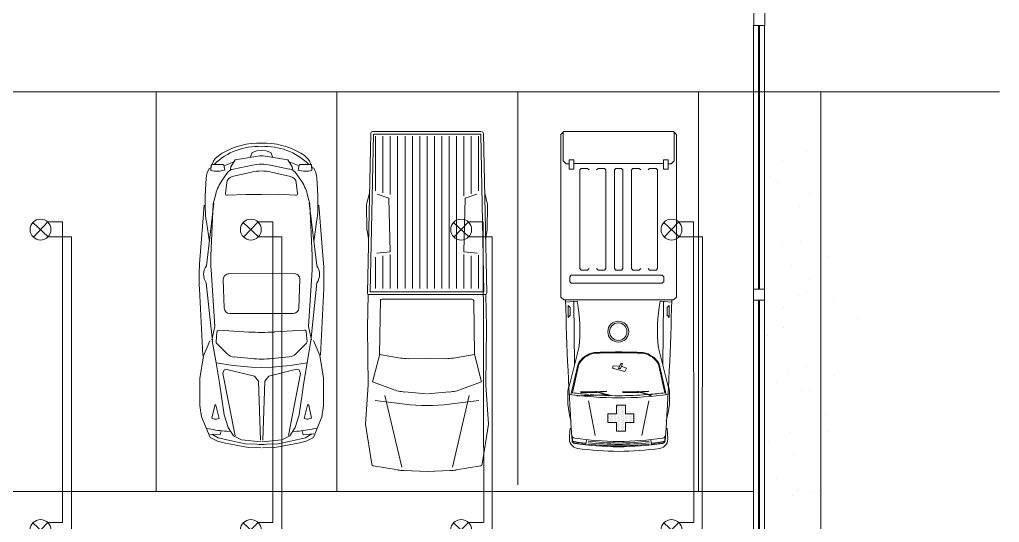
# Model space of a CAD drawing. Header units: millimetres. Extents: x 19.4 to 36.1, y 0 to 11.7.
# Drawn here: x 27.016 to 30.277, y 6.663 to 8.336 of the extents above; entities that cross this region are included whole.
import ezdxf

# ---------------------------------------------------------------- set-up
doc = ezdxf.new("R2010")
doc.units = ezdxf.units.MM
doc.header["$MEASUREMENT"] = 0
for name, pattern in [('CONTINUA', [0]), ('NASCOSTA', [0.375, 0.25, -0.125]), ('STYLE_02', [0.295276, 0.19685, -0.098425])]:
    doc.linetypes.add(name, pattern=pattern)
doc.layers.get('0').update_dxf_attribs({"lineweight": 9})
for name, color, linetype, lineweight in [('Fasa', 1, 'Continuous', 9), ('Lampu', 7, 'Continuous', 9), ('netral2', 5, 'NASCOSTA', 9), ('WALL 1 150', 250, 'Continuous', 13)]:
    doc.layers.add(name, color=color, linetype=linetype, lineweight=lineweight)
doc.layers.add('FURNITURE K 1 150', color=7, linetype='Continuous', lineweight=9, true_color=0xa7aeab)

# ---------------------------------------------------------------- blocks, each defined once
blk = doc.blocks.new('*X15')
at = {"color": 0}
for p, q in [((4.021875, 3.80625), (4.021875, 3.80625)), ((4.040625, 3.80625), (4.040625, 3.80625)), ((4.059375, 3.80625), (4.059375, 3.80625)), ((4.078125, 3.80625), (4.078125, 3.80625)), ((4.096875, 3.80625), (4.096875, 3.80625)), ((4.115625, 3.80625), (4.115625, 3.80625)), ((3.890625, 3.69375), (3.890625, 3.69375)), ((3.9, 3.675), (3.9, 3.675)), ((3.909375, 3.69375), (3.909375, 3.69375)), ((3.91875, 3.675), (3.91875, 3.675)), ((3.928125, 3.69375), (3.928125, 3.69375)), ((3.9375, 3.675), (3.9375, 3.675)), ((3.946875, 3.69375), (3.946875, 3.69375)), ((3.95625, 3.675), (3.95625, 3.675)), ((3.965625, 3.69375), (3.965625, 3.69375)), ((3.975, 3.675), (3.975, 3.675)), ((3.984375, 3.69375), (3.984375, 3.69375)), ((3.99375, 3.675), (3.99375, 3.675)), ((4.003125, 3.69375), (4.003125, 3.69375)), ((4.0125, 3.7875), (4.0125, 3.7875)), ((4.0125, 3.75), (4.0125, 3.75)), ((4.0125, 3.7125), (4.0125, 3.7125)), ((4.0125, 3.675), (4.0125, 3.675)), ((4.021875, 3.76875), (4.021875, 3.76875)), ((4.021875, 3.73125), (4.021875, 3.73125)), ((4.021875, 3.69375), (4.021875, 3.69375)), ((4.03125, 3.7875), (4.03125, 3.7875)), ((4.03125, 3.75), (4.03125, 3.75)), ((4.03125, 3.7125), (4.03125, 3.7125)), ((4.03125, 3.675), (4.03125, 3.675)), ((4.040625, 3.76875), (4.040625, 3.76875)), ((4.040625, 3.73125), (4.040625, 3.73125)), ((4.040625, 3.69375), (4.040625, 3.69375)), ((4.05, 3.7875), (4.05, 3.7875)), ((4.05, 3.75), (4.05, 3.75)), ((4.05, 3.7125), (4.05, 3.7125)), ((4.05, 3.675), (4.05, 3.675)), ((4.059375, 3.76875), (4.059375, 3.76875)), ((4.059375, 3.73125), (4.059375, 3.73125)), ((4.059375, 3.69375), (4.059375, 3.69375)), ((4.06875, 3.7875), (4.06875, 3.7875)), ((4.06875, 3.75), (4.06875, 3.75)), ((4.06875, 3.7125), (4.06875, 3.7125)), ((4.06875, 3.675), (4.06875, 3.675)), ((4.078125, 3.76875), (4.078125, 3.76875)), ((4.078125, 3.73125), (4.078125, 3.73125)), ((4.078125, 3.69375), (4.078125, 3.69375)), ((4.0875, 3.7875), (4.0875, 3.7875)), ((4.0875, 3.75), (4.0875, 3.75)), ((4.0875, 3.7125), (4.0875, 3.7125)), ((4.0875, 3.675), (4.0875, 3.675)), ((4.096875, 3.76875), (4.096875, 3.76875)), ((4.096875, 3.73125), (4.096875, 3.73125)), ((4.096875, 3.69375), (4.096875, 3.69375)), ((4.10625, 3.7875), (4.10625, 3.7875)), ((4.10625, 3.75), (4.10625, 3.75)), ((4.10625, 3.7125), (4.10625, 3.7125)), ((4.10625, 3.675), (4.10625, 3.675)), ((4.115625, 3.76875), (4.115625, 3.76875)), ((4.115625, 3.73125), (4.115625, 3.73125)), ((4.115625, 3.69375), (4.115625, 3.69375)), ((4.125, 3.7875), (4.125, 3.7875)), ((4.125, 3.75), (4.125, 3.75)), ((4.125, 3.7125), (4.125, 3.7125)), ((4.125, 3.675), (4.125, 3.675)), ((4.134375, 3.69375), (4.134375, 3.69375)), ((4.14375, 3.675), (4.14375, 3.675)), ((4.153125, 3.69375), (4.153125, 3.69375)), ((4.1625, 3.675), (4.1625, 3.675)), ((4.171875, 3.69375), (4.171875, 3.69375)), ((4.18125, 3.675), (4.18125, 3.675)), ((4.190625, 3.69375), (4.190625, 3.69375)), ((4.2, 3.675), (4.2, 3.675)), ((4.209375, 3.69375), (4.209375, 3.69375)), ((4.21875, 3.675), (4.21875, 3.675)), ((4.228125, 3.69375), (4.228125, 3.69375)), ((4.2375, 3.675), (4.2375, 3.675)), ((4.246875, 3.69375), (4.246875, 3.69375)), ((3.890625, 3.65625), (3.890625, 3.65625)), ((3.890625, 3.61875), (3.890625, 3.61875)), ((3.890625, 3.58125), (3.890625, 3.58125)), ((3.9, 3.6375), (3.9, 3.6375)), ((3.9, 3.6), (3.9, 3.6)), ((3.909375, 3.65625), (3.909375, 3.65625)), ((3.909375, 3.61875), (3.909375, 3.61875)), ((3.909375, 3.58125), (3.909375, 3.58125)), ((3.91875, 3.6375), (3.91875, 3.6375)), ((3.91875, 3.6), (3.91875, 3.6)), ((3.928125, 3.65625), (3.928125, 3.65625)), ((3.928125, 3.61875), (3.928125, 3.61875)), ((3.928125, 3.58125), (3.928125, 3.58125)), ((3.9375, 3.6375), (3.9375, 3.6375)), ((3.9375, 3.6), (3.9375, 3.6)), ((3.946875, 3.65625), (3.946875, 3.65625)), ((3.946875, 3.61875), (3.946875, 3.61875)), ((3.946875, 3.58125), (3.946875, 3.58125)), ((3.95625, 3.6375), (3.95625, 3.6375)), ((3.95625, 3.6), (3.95625, 3.6)), ((3.965625, 3.65625), (3.965625, 3.65625)), ((3.965625, 3.61875), (3.965625, 3.61875)), ((3.965625, 3.58125), (3.965625, 3.58125)), ((3.975, 3.6375), (3.975, 3.6375)), ((3.975, 3.6), (3.975, 3.6)), ((3.984375, 3.65625), (3.984375, 3.65625)), ((3.984375, 3.61875), (3.984375, 3.61875)), ((3.984375, 3.58125), (3.984375, 3.58125)), ((3.99375, 3.6375), (3.99375, 3.6375)), ((3.99375, 3.6), (3.99375, 3.6)), ((4.003125, 3.65625), (4.003125, 3.65625)), ((4.003125, 3.61875), (4.003125, 3.61875)), ((4.003125, 3.58125), (4.003125, 3.58125)), ((4.0125, 3.6375), (4.0125, 3.6375)), ((4.0125, 3.6), (4.0125, 3.6)), ((4.0125, 3.5625), (4.0125, 3.5625)), ((4.0125, 3.525), (4.0125, 3.525)), ((4.021875, 3.65625), (4.021875, 3.65625)), ((4.021875, 3.61875), (4.021875, 3.61875)), ((4.021875, 3.58125), (4.021875, 3.58125)), ((4.021875, 3.54375), (4.021875, 3.54375)), ((4.03125, 3.6375), (4.03125, 3.6375)), ((4.03125, 3.6), (4.03125, 3.6)), ((4.03125, 3.5625), (4.03125, 3.5625)), ((4.03125, 3.525), (4.03125, 3.525)), ((4.040625, 3.65625), (4.040625, 3.65625)), ((4.040625, 3.61875), (4.040625, 3.61875)), ((4.040625, 3.58125), (4.040625, 3.58125)), ((4.040625, 3.54375), (4.040625, 3.54375)), ((4.05, 3.6375), (4.05, 3.6375)), ((4.05, 3.6), (4.05, 3.6)), ((4.05, 3.5625), (4.05, 3.5625)), ((4.05, 3.525), (4.05, 3.525)), ((4.059375, 3.65625), (4.059375, 3.65625)), ((4.059375, 3.61875), (4.059375, 3.61875)), ((4.059375, 3.58125), (4.059375, 3.58125)), ((4.059375, 3.54375), (4.059375, 3.54375)), ((4.06875, 3.6375), (4.06875, 3.6375)), ((4.06875, 3.6), (4.06875, 3.6)), ((4.06875, 3.5625), (4.06875, 3.5625)), ((4.06875, 3.525), (4.06875, 3.525)), ((4.078125, 3.65625), (4.078125, 3.65625)), ((4.078125, 3.61875), (4.078125, 3.61875)), ((4.078125, 3.58125), (4.078125, 3.58125)), ((4.078125, 3.54375), (4.078125, 3.54375)), ((4.0875, 3.6375), (4.0875, 3.6375)), ((4.0875, 3.6), (4.0875, 3.6)), ((4.0875, 3.5625), (4.0875, 3.5625)), ((4.0875, 3.525), (4.0875, 3.525)), ((4.096875, 3.65625), (4.096875, 3.65625)), ((4.096875, 3.61875), (4.096875, 3.61875)), ((4.096875, 3.58125), (4.096875, 3.58125)), ((4.096875, 3.54375), (4.096875, 3.54375)), ((4.10625, 3.6375), (4.10625, 3.6375)), ((4.10625, 3.6), (4.10625, 3.6)), ((4.10625, 3.5625), (4.10625, 3.5625)), ((4.10625, 3.525), (4.10625, 3.525)), ((4.115625, 3.65625), (4.115625, 3.65625)), ((4.115625, 3.61875), (4.115625, 3.61875)), ((4.115625, 3.58125), (4.115625, 3.58125)), ((4.115625, 3.54375), (4.115625, 3.54375)), ((4.125, 3.6375), (4.125, 3.6375)), ((4.125, 3.6), (4.125, 3.6)), ((4.125, 3.5625), (4.125, 3.5625)), ((4.125, 3.525), (4.125, 3.525)), ((4.134375, 3.65625), (4.134375, 3.65625)), ((4.134375, 3.61875), (4.134375, 3.61875)), ((4.134375, 3.58125), (4.134375, 3.58125)), ((4.14375, 3.6375), (4.14375, 3.6375)), ((4.14375, 3.6), (4.14375, 3.6)), ((4.153125, 3.65625), (4.153125, 3.65625)), ((4.153125, 3.61875), (4.153125, 3.61875)), ((4.153125, 3.58125), (4.153125, 3.58125)), ((4.1625, 3.6375), (4.1625, 3.6375)), ((4.1625, 3.6), (4.1625, 3.6)), ((4.171875, 3.65625), (4.171875, 3.65625)), ((4.171875, 3.61875), (4.171875, 3.61875)), ((4.171875, 3.58125), (4.171875, 3.58125)), ((4.18125, 3.6375), (4.18125, 3.6375)), ((4.18125, 3.6), (4.18125, 3.6)), ((4.190625, 3.65625), (4.190625, 3.65625)), ((4.190625, 3.61875), (4.190625, 3.61875)), ((4.190625, 3.58125), (4.190625, 3.58125)), ((4.2, 3.6375), (4.2, 3.6375)), ((4.2, 3.6), (4.2, 3.6)), ((4.209375, 3.65625), (4.209375, 3.65625)), ((4.209375, 3.61875), (4.209375, 3.61875)), ((4.209375, 3.58125), (4.209375, 3.58125)), ((4.21875, 3.6375), (4.21875, 3.6375)), ((4.21875, 3.6), (4.21875, 3.6)), ((4.228125, 3.65625), (4.228125, 3.65625)), ((4.228125, 3.61875), (4.228125, 3.61875)), ((4.228125, 3.58125), (4.228125, 3.58125)), ((4.2375, 3.6375), (4.2375, 3.6375)), ((4.2375, 3.6), (4.2375, 3.6)), ((4.246875, 3.65625), (4.246875, 3.65625)), ((4.246875, 3.61875), (4.246875, 3.61875)), ((4.246875, 3.58125), (4.246875, 3.58125)), ((4.0125, 3.4875), (4.0125, 3.4875)), ((4.021875, 3.50625), (4.021875, 3.50625)), ((4.021875, 3.46875), (4.021875, 3.46875)), ((4.03125, 3.4875), (4.03125, 3.4875)), ((4.040625, 3.50625), (4.040625, 3.50625)), ((4.040625, 3.46875), (4.040625, 3.46875)), ((4.05, 3.4875), (4.05, 3.4875)), ((4.059375, 3.50625), (4.059375, 3.50625)), ((4.059375, 3.46875), (4.059375, 3.46875)), ((4.06875, 3.4875), (4.06875, 3.4875)), ((4.078125, 3.50625), (4.078125, 3.50625)), ((4.078125, 3.46875), (4.078125, 3.46875)), ((4.0875, 3.4875), (4.0875, 3.4875)), ((4.096875, 3.50625), (4.096875, 3.50625)), ((4.096875, 3.46875), (4.096875, 3.46875)), ((4.10625, 3.4875), (4.10625, 3.4875)), ((4.115625, 3.50625), (4.115625, 3.50625)), ((4.115625, 3.46875), (4.115625, 3.46875)), ((4.125, 3.4875), (4.125, 3.4875))]:
    blk.add_line(p, q, dxfattribs=at)
blk = doc.blocks.new('lampu')
at = {"color": 250}
for p, q in [((7.1357, 3.4391), (7.1861, 3.391)), ((7.1848, 3.4404), (7.137, 3.3898)), ((7.1609, 3.4151), (7.1609, 3.4151))]:
    blk.add_line(p, q, dxfattribs=at)
at = {"color": 230}
blk.add_circle((7.1609, 3.4151), 0.0348, dxfattribs=at)
blk = doc.blocks.new('*U74')
at = {"layer": 'Fasa', "linetype": 'CONTINUA', "ltscale": 100}
blk.add_line((-0.0106, 0.0253), (0.0393, 0.0253), dxfattribs=at)
at = {"layer": 'netral2', "linetype": 'STYLE_02'}
blk.add_line((-0.0092, -0.024), (0.0691, -0.024), dxfattribs=at)
at = {"layer": 'Lampu', "color": 250}
blk.add_blockref('lampu', (-7.1952, -3.4151), dxfattribs=at)
blk = doc.blocks.new('*U75')
at = {"layer": 'Fasa', "color": 0, "linetype": 'ByBlock', "lineweight": -2, "transparency": 16777216}
for p in [(0, 1), (0.7, 1), (1.4, 1), (2.1, 1), (0, 0), (0.7, 0), (1.4, 0), (2.1, 0)]:
    blk.add_blockref('*U74', p, dxfattribs=at)

msp = doc.modelspace()

# ---------------------------------------------------------------- linework, layer by layer
at = {"layer": 'Fasa', "linetype": 'CONTINUA', "ltscale": 100}
for p, q in [((27.1588, 7.6628), (27.1588, 6.6628)), ((27.8588, 7.6628), (27.8588, 6.6628)), ((28.5588, 7.6628), (28.5603, 6.6628)), ((29.2588, 7.6628), (29.259, 6.6628))]:
    msp.add_line(p, q, dxfattribs=at)
at = {"layer": 'FURNITURE K 1 150', "ltscale": 0.016}
for p, q in [((28.1729, 7.4271), (28.184, 7.9577)), ((28.1901, 7.9637), (28.5501, 7.9637)), ((28.5703, 7.4271), (28.5592, 7.9577)), ((28.8265, 7.9637), (28.8169, 7.9541)), ((28.825, 7.8663), (28.825, 7.9622)), ((29.1922, 7.9637), (28.8265, 7.9637)), ((29.1922, 7.9637), (29.2018, 7.9541)), ((29.1937, 7.8663), (29.1937, 7.9622)), ((28.1821, 7.43), (28.1931, 7.9545)), ((28.1931, 7.9545), (28.5501, 7.9545)), ((28.2005, 7.7662), (28.2005, 7.9479)), ((28.2249, 7.7601), (28.2249, 7.9479)), ((28.2494, 7.754), (28.2494, 7.9479)), ((28.2738, 7.4417), (28.2738, 7.9479)), ((28.2983, 7.4417), (28.2983, 7.9479)), ((28.3227, 7.4417), (28.3227, 7.9479)), ((28.3471, 7.4417), (28.3471, 7.9479)), ((28.3716, 7.4417), (28.3716, 7.9479)), ((28.396, 7.4417), (28.396, 7.9479)), ((28.4205, 7.4417), (28.4205, 7.9479)), ((28.4449, 7.4417), (28.4449, 7.9479)), ((28.4694, 7.4417), (28.4694, 7.9479)), ((28.4938, 7.7499), (28.4938, 7.9479)), ((28.5182, 7.756), (28.5182, 7.9479)), ((28.5427, 7.7662), (28.5427, 7.9479)), ((28.5611, 7.43), (28.5501, 7.9545)), ((28.8169, 7.4128), (28.8169, 7.9541)), ((29.2018, 7.4128), (29.2018, 7.9541)), ((27.783, 7.8777), (27.7897, 7.8935)), ((27.7897, 7.8935), (27.8047, 7.8994)), ((27.8047, 7.8994), (27.8204, 7.9003)), ((27.8363, 7.8994), (27.8206, 7.9003)), ((27.8513, 7.8935), (27.8363, 7.8994)), ((27.858, 7.8778), (27.8513, 7.8935)), ((27.6565, 7.8552), (27.6596, 7.8624)), ((27.6954, 7.8493), (27.7288, 7.8628)), ((27.7188, 7.8463), (27.7326, 7.8691)), ((27.7326, 7.8691), (27.8086, 7.8816)), ((27.9085, 7.8692), (27.8324, 7.8817)), ((27.9224, 7.8465), (27.9085, 7.8692)), ((27.9457, 7.8495), (27.9123, 7.863)), ((27.9845, 7.8555), (27.9815, 7.8627)), ((28.8346, 7.8566), (28.825, 7.8663)), ((28.8598, 7.87), (28.845, 7.87)), ((28.845, 7.87), (28.845, 7.8382)), ((28.8598, 7.8382), (28.8598, 7.87)), ((29.1588, 7.87), (29.1737, 7.87)), ((29.1588, 7.8382), (29.1588, 7.87)), ((29.1737, 7.87), (29.1737, 7.8382)), ((29.1841, 7.8566), (29.1937, 7.8663)), ((27.6507, 7.8413), (27.654, 7.8491)), ((27.6535, 7.8513), (27.6524, 7.8341)), ((27.6923, 7.8541), (27.6565, 7.8541)), ((27.6981, 7.8351), (27.6953, 7.8516)), ((27.7165, 7.8345), (27.7188, 7.8463)), ((27.7235, 7.8138), (27.7874, 7.8287)), ((27.7279, 7.8389), (27.7908, 7.852)), ((27.9132, 7.839), (27.8503, 7.852)), ((27.9177, 7.814), (27.8537, 7.8287)), ((27.9246, 7.8347), (27.9224, 7.8465)), ((27.943, 7.8353), (27.9458, 7.8518)), ((27.9488, 7.8544), (27.9845, 7.8545)), ((27.9904, 7.8416), (27.9871, 7.8494)), ((27.9876, 7.8516), (27.9887, 7.8344)), ((28.8346, 7.8566), (28.845, 7.8566)), ((28.845, 7.8382), (28.8598, 7.8382)), ((28.8598, 7.8569), (29.1588, 7.8569)), ((28.88, 7.8359), (28.8848, 7.8407)), ((28.88, 7.8359), (28.88, 7.5073)), ((28.9061, 7.8407), (28.8848, 7.8407)), ((28.9061, 7.8407), (28.911, 7.8359)), ((28.936, 7.8359), (28.9408, 7.8407)), ((28.9622, 7.8407), (28.9408, 7.8407)), ((28.9622, 7.8407), (28.967, 7.8359)), ((28.967, 7.5073), (28.967, 7.8359)), ((28.995, 7.8359), (28.9998, 7.8407)), ((28.995, 7.8359), (28.995, 7.5073)), ((29.0189, 7.8407), (28.9998, 7.8407)), ((29.0237, 7.8359), (29.0189, 7.8407)), ((29.0237, 7.8359), (29.0237, 7.5073)), ((29.0565, 7.8407), (29.0517, 7.8359)), ((29.0517, 7.5073), (29.0517, 7.8359)), ((29.0565, 7.8407), (29.0779, 7.8407)), ((29.0827, 7.8359), (29.0779, 7.8407)), ((29.1125, 7.8407), (29.1077, 7.8359)), ((29.1125, 7.8407), (29.1339, 7.8407)), ((29.1387, 7.8359), (29.1339, 7.8407)), ((29.1387, 7.8359), (29.1387, 7.5073)), ((29.1737, 7.8382), (29.1588, 7.8382)), ((29.1841, 7.8566), (29.1737, 7.8566)), ((27.6333, 7.7501), (27.6364, 7.8088)), ((27.69, 7.802), (27.7053, 7.824)), ((27.9512, 7.8023), (27.9358, 7.8242)), ((28.008, 7.7504), (28.0048, 7.8092)), ((27.7008, 7.7582), (27.7048, 7.7928)), ((27.9405, 7.7584), (27.9364, 7.793)), ((27.6599, 7.7232), (27.6684, 7.7554)), ((27.7072, 7.7514), (27.7689, 7.7547)), ((27.7689, 7.7547), (27.8202, 7.7547)), ((27.8724, 7.7548), (27.821, 7.7547)), ((27.9341, 7.7516), (27.8724, 7.7548)), ((27.9814, 7.7235), (27.9729, 7.7557)), ((28.1798, 7.7583), (28.171, 7.7252)), ((28.2061, 7.7556), (28.2442, 7.742)), ((28.2442, 7.742), (28.2489, 7.5629)), ((28.499, 7.742), (28.4943, 7.5629)), ((28.5371, 7.7556), (28.499, 7.742)), ((28.5634, 7.7583), (28.5722, 7.7252)), ((27.6157, 7.537), (27.6303, 7.7184)), ((27.6371, 7.5169), (27.6619, 7.7258)), ((27.6525, 7.5499), (27.6599, 7.7232)), ((28.0046, 7.5173), (27.9794, 7.7261)), ((27.9892, 7.5502), (27.9814, 7.7235)), ((28.0261, 7.5374), (28.0111, 7.7187)), ((28.1715, 7.6379), (28.1703, 7.7202)), ((28.5716, 7.6379), (28.5728, 7.7202)), ((27.9945, 7.5971), (28.0041, 7.6634)), ((27.6471, 7.5968), (27.6374, 7.663)), ((28.1766, 7.6064), (28.1718, 7.6351)), ((28.5666, 7.6064), (28.5714, 7.6351)), ((28.2005, 7.4417), (28.2005, 7.5458)), ((28.2489, 7.5629), (28.2043, 7.5586)), ((28.2249, 7.4417), (28.2249, 7.5499)), ((28.2494, 7.4417), (28.2494, 7.5539)), ((28.4938, 7.4417), (28.4938, 7.5539)), ((28.4943, 7.5629), (28.5389, 7.5586)), ((28.5182, 7.4417), (28.5182, 7.5499)), ((28.5427, 7.4417), (28.5427, 7.5519)), ((27.665, 7.3146), (27.653, 7.5033)), ((27.9772, 7.3149), (27.9888, 7.5036)), ((28.88, 7.5073), (28.8848, 7.5025)), ((28.8848, 7.5025), (28.9061, 7.5025)), ((28.9061, 7.5025), (28.911, 7.5073)), ((28.9408, 7.5025), (28.936, 7.5073)), ((28.9408, 7.5025), (28.9622, 7.5025)), ((28.967, 7.5073), (28.9622, 7.5025)), ((28.995, 7.5073), (28.9998, 7.5025)), ((28.9998, 7.5025), (29.0189, 7.5025)), ((29.0237, 7.5073), (29.0189, 7.5025)), ((29.0517, 7.5073), (29.0565, 7.5025)), ((29.0779, 7.5025), (29.0565, 7.5025)), ((29.0779, 7.5025), (29.0827, 7.5073)), ((29.1125, 7.5025), (29.1077, 7.5073)), ((29.1339, 7.5025), (29.1125, 7.5025)), ((29.1387, 7.5073), (29.1339, 7.5025)), ((27.6966, 7.3759), (27.6936, 7.4716)), ((27.7119, 7.4905), (27.9299, 7.4907)), ((27.9454, 7.3761), (27.9483, 7.4718)), ((28.8465, 7.4804), (28.8513, 7.4852)), ((28.8465, 7.4637), (28.8465, 7.4804)), ((28.8513, 7.4852), (29.1546, 7.4852)), ((29.1546, 7.4852), (29.1594, 7.4804)), ((29.1594, 7.4804), (29.1594, 7.4637)), ((27.6257, 7.2186), (27.6143, 7.4404)), ((27.658, 7.2658), (27.6368, 7.4599)), ((27.9843, 7.2661), (28.005, 7.4603)), ((28.0167, 7.219), (28.0276, 7.4408)), ((28.8465, 7.4637), (28.8513, 7.4589)), ((29.1546, 7.4589), (28.8513, 7.4589)), ((29.1546, 7.4589), (29.1594, 7.4637)), ((28.1736, 7.3112), (28.1758, 7.4209)), ((28.5642, 7.4209), (28.1758, 7.4209)), ((28.5611, 7.43), (28.1821, 7.43)), ((28.2165, 7.4055), (28.2136, 7.2217)), ((28.2225, 7.4058), (28.5207, 7.4058)), ((28.5696, 7.3112), (28.5673, 7.4227)), ((28.8265, 7.4032), (28.8169, 7.4128)), ((29.1922, 7.4032), (28.8265, 7.4032)), ((29.1922, 7.4032), (29.2018, 7.4128)), ((28.5268, 7.3998), (28.5296, 7.2217)), ((28.8709, 7.399), (28.8329, 7.3956)), ((28.8482, 7.3782), (28.8416, 7.3848)), ((28.8416, 7.3848), (28.8416, 7.3453)), ((28.8482, 7.3502), (28.8482, 7.3782)), ((28.8626, 7.1867), (28.8604, 7.3968)), ((29.1477, 7.399), (29.1858, 7.3956)), ((29.1561, 7.1867), (29.1583, 7.3968)), ((29.1705, 7.3782), (29.1771, 7.3848)), ((29.1705, 7.3502), (29.1705, 7.3782)), ((29.1771, 7.3848), (29.1771, 7.3453)), ((27.9271, 7.3583), (27.7149, 7.3581)), ((28.8416, 7.3453), (28.8465, 7.3519)), ((29.1771, 7.3453), (29.1722, 7.3519)), ((27.6549, 7.2704), (27.665, 7.3146)), ((27.9873, 7.2707), (27.9772, 7.3149)), ((28.1757, 7.1209), (28.1736, 7.3112)), ((28.5675, 7.1209), (28.5696, 7.3112)), ((27.6699, 7.2634), (27.6724, 7.2964)), ((27.6788, 7.3021), (27.7785, 7.2964)), ((27.9634, 7.3024), (27.8637, 7.2965)), ((27.9723, 7.2637), (27.9698, 7.2967)), ((27.657, 7.2676), (27.6695, 7.1936)), ((27.7069, 7.2238), (27.6717, 7.2586)), ((27.9354, 7.224), (27.9706, 7.2589)), ((27.9853, 7.2679), (27.9729, 7.1939)), ((28.8422, 7.1058), (28.877, 7.2437)), ((29.1764, 7.1058), (29.1417, 7.2437)), ((27.7865, 7.2079), (27.7293, 7.2133)), ((27.8559, 7.208), (27.9131, 7.2135)), ((28.2141, 7.2223), (28.1905, 7.1311)), ((28.2136, 7.2217), (28.2838, 7.2098)), ((28.309, 7.2077), (28.3753, 7.208)), ((28.4342, 7.2077), (28.3679, 7.208)), ((28.5296, 7.2217), (28.4594, 7.2098)), ((28.5291, 7.2223), (28.5527, 7.1311)), ((28.8506, 7.0875), (28.8746, 7.1906)), ((28.8556, 7.0942), (28.8769, 7.1898)), ((28.9884, 7.1759), (28.9911, 7.1839)), ((29.03, 7.1652), (28.9884, 7.1759)), ((28.9911, 7.1839), (29.0123, 7.1828)), ((29.0085, 7.1746), (29.0166, 7.192)), ((29.0152, 7.1746), (29.0085, 7.1746)), ((29.0219, 7.192), (29.0152, 7.1746)), ((29.0166, 7.192), (29.0219, 7.192)), ((29.0179, 7.1826), (29.0353, 7.1759)), ((29.0353, 7.1759), (29.03, 7.1652)), ((29.1631, 7.0942), (29.1418, 7.1898)), ((29.168, 7.0875), (29.1441, 7.1906)), ((28.167, 6.9899), (28.1757, 7.1209)), ((28.1905, 7.1311), (28.2566, 7.1059)), ((28.5527, 7.1311), (28.4866, 7.1059)), ((28.5762, 6.9899), (28.5675, 7.1209)), ((28.231, 7.0848), (28.2873, 6.8471)), ((28.2968, 7.0968), (28.3699, 7.0907)), ((28.4464, 7.0968), (28.3733, 7.0907)), ((28.5122, 7.0848), (28.4559, 6.8471)), ((28.8829, 7.0978), (28.9276, 7.0974)), ((28.8831, 7.0956), (28.8829, 7.0978)), ((28.937, 7.0956), (28.8831, 7.0956)), ((28.9276, 7.0974), (28.9689, 7.0997)), ((28.9353, 7.098), (28.9328, 7.099)), ((28.9687, 7.0981), (28.937, 7.0956)), ((28.938, 7.0966), (28.9725, 7.0859)), ((28.9766, 7.0872), (28.938, 7.0966)), ((28.9689, 7.0997), (28.9687, 7.0982)), ((28.9723, 7.086), (28.9731, 7.0846)), ((28.9725, 7.0859), (28.9766, 7.0872)), ((28.9731, 7.0846), (28.9757, 7.0841)), ((28.9757, 7.0841), (28.9774, 7.0865)), ((28.9774, 7.0865), (28.9766, 7.0872)), ((29.0227, 7.0956), (29.0224, 7.0978)), ((29.0224, 7.0978), (29.0671, 7.0974)), ((29.0766, 7.0956), (29.0227, 7.0956)), ((29.0671, 7.0974), (29.1085, 7.0997)), ((29.0749, 7.098), (29.0724, 7.099)), ((29.1082, 7.0981), (29.0766, 7.0956)), ((29.1162, 7.0872), (29.0776, 7.0966)), ((29.0776, 7.0966), (29.1121, 7.0859)), ((29.1085, 7.0997), (29.1082, 7.0982)), ((29.1119, 7.086), (29.1127, 7.0846)), ((29.1121, 7.0859), (29.1162, 7.0872)), ((29.1127, 7.0846), (29.1153, 7.0841)), ((29.1153, 7.0841), (29.117, 7.0865)), ((29.117, 7.0865), (29.1161, 7.0872)), ((27.6559, 7.0098), (27.6649, 7.0524)), ((27.6685, 7.0525), (27.6803, 7.0084)), ((27.9741, 7.0528), (27.9624, 7.0086)), ((27.9868, 7.0101), (27.9777, 7.0527)), ((28.1994, 7.0688), (28.2974, 7.0563)), ((28.5437, 7.0688), (28.4457, 7.0563)), ((28.9317, 6.9518), (28.9094, 7.0676)), ((29.0027, 7.0241), (29.0027, 7.053)), ((29.0027, 7.053), (29.0316, 7.053)), ((29.0316, 7.053), (29.0316, 7.0241)), ((29.087, 6.9518), (29.1093, 7.0676)), ((28.9738, 6.9953), (28.9738, 7.0241)), ((28.9738, 7.0241), (29.0027, 7.0241)), ((29.0316, 7.0241), (29.0604, 7.0241)), ((29.0604, 7.0241), (29.0604, 6.9953)), ((27.6642, 7.0067), (27.6559, 7.0098)), ((27.6803, 7.0084), (27.671, 7.0063)), ((27.9624, 7.0086), (27.9717, 7.0066)), ((27.9785, 7.0071), (27.9868, 7.0101)), ((28.1877, 6.8566), (28.167, 6.9899)), ((28.5555, 6.8566), (28.5762, 6.9899)), ((29.0027, 6.9953), (28.9738, 6.9953)), ((29.0027, 6.9664), (29.0027, 6.9953)), ((29.0604, 6.9953), (29.0316, 6.9953)), ((29.0316, 6.9953), (29.0316, 6.9664)), ((27.639, 6.9763), (27.6464, 6.9746)), ((27.6834, 6.9539), (27.6485, 6.9568)), ((27.6761, 6.9443), (27.6548, 6.9568)), ((27.6864, 6.9676), (27.6834, 6.9539)), ((27.7043, 6.9659), (27.7162, 6.9651)), ((27.9385, 6.9662), (27.9265, 6.9653)), ((27.9564, 6.9679), (27.9594, 6.9542)), ((27.9594, 6.9542), (27.9943, 6.9571)), ((27.9668, 6.9446), (27.9879, 6.9571)), ((28.0037, 6.9767), (27.9964, 6.9749)), ((28.8556, 6.9338), (28.855, 6.9471)), ((29.0316, 6.9664), (29.0027, 6.9664)), ((29.1631, 6.9338), (29.1637, 6.9471)), ((27.7258, 6.9331), (27.6761, 6.9443)), ((27.7671, 6.9247), (27.7258, 6.9331)), ((27.8052, 6.9227), (27.7671, 6.9247)), ((27.8376, 6.9227), (27.8758, 6.9248)), ((27.8758, 6.9248), (27.917, 6.9333)), ((27.917, 6.9333), (27.9668, 6.9446)), ((28.8629, 6.9263), (28.8986, 6.9219)), ((28.9003, 6.9247), (28.9, 6.9229)), ((28.902, 6.9382), (28.9007, 6.928)), ((29.1166, 6.9382), (29.118, 6.928)), ((29.1184, 6.9247), (29.1186, 6.9229)), ((29.1558, 6.9263), (29.12, 6.9219)), ((28.2749, 6.8372), (28.1926, 6.8515)), ((28.4683, 6.8372), (28.5505, 6.8515)), ((28.3716, 6.832), (28.2943, 6.8351)), ((28.3716, 6.832), (28.4489, 6.8351))]:
    msp.add_line(p, q, dxfattribs=at)
for points in [[(27.819, 6.9108), (27.7777, 6.9121), (27.7004, 6.9261), (27.6739, 6.9331), (27.6496, 6.9456), (27.6209, 7.0139), (27.6156, 7.0516), (27.6156, 7.1421), (27.6273, 7.2174), (27.6485, 7.2676)], [(27.8239, 6.9108), (27.8652, 6.9122), (27.9424, 6.9264), (27.9689, 6.9334), (27.9932, 6.9459), (28.0218, 7.0143), (28.027, 7.052), (28.0269, 7.1425), (28.0151, 7.2178), (27.9938, 7.2679)], [(27.82, 6.9309), (27.7545, 6.9376), (27.7279, 6.9504), (27.71, 6.9782), (27.6961, 7.0207), (27.6809, 7.1276), (27.6695, 7.1936), (27.7264, 7.1845), (27.7862, 7.1799), (27.8212, 7.1778)], [(27.8229, 6.9309), (27.8883, 6.9377), (27.9149, 6.9506), (27.9327, 6.9784), (27.9465, 7.0209), (27.9616, 7.1279), (27.9729, 7.1939), (27.916, 7.1847), (27.8563, 7.1799), (27.8212, 7.1778)], [(27.7328, 6.9513), (27.6921, 7.1587), (27.6964, 7.1701), (27.7049, 7.1721), (27.7971, 7.1497), (27.8107, 7.1332), (27.8177, 6.9369)], [(27.91, 6.9515), (27.9504, 7.1589), (27.9461, 7.1704), (27.9376, 7.1724), (27.8454, 7.1497), (27.8318, 7.1332), (27.8251, 6.9369)]]:
    msp.add_lwpolyline(points, dxfattribs=at)
for radius in [0.0349, 0.029]:
    msp.add_circle((29.0081, 7.2976), radius, dxfattribs=at)
for centre, radius, start, end in [((28.1901, 7.9575), 0.00611, 90, 178.8038), ((28.5531, 7.9575), 0.00611, 1.1962, 90), ((27.813, 7.6817), 0.2434, 88.0694, 120.4577), ((27.8285, 7.6817), 0.2434, 59.6553, 92.0435), ((27.8071, 7.7097), 0.2039, 86.2451, 134.5195), ((27.8343, 7.7098), 0.2039, 45.5935, 93.8679), ((27.8985, 7.8013), 0.1048, 43.7293, 59.6553), ((27.6934, 7.8482), 0.0367, 136.3836, 157.2014), ((27.7427, 7.8012), 0.1048, 120.4577, 136.3836), ((27.8206, 7.8093), 0.0733, 80.7246, 99.3883), ((27.9477, 7.8484), 0.0367, 22.9116, 43.7293), ((27.7047, 7.8054), 0.0684, 147.3299, 177.1824), ((27.6734, 7.9191), 0.0876, 256.0961, 286.3535), ((27.6565, 7.8511), 0.00306, 90, 176.3304), ((27.6923, 7.8511), 0.00306, 9.6077, 90), ((27.7354, 7.803), 0.0367, 101.7694, 145.07), ((27.8207, 7.6858), 0.1467, 76.9903, 103.1226), ((27.8207, 7.7084), 0.1467, 78.3436, 101.7694), ((27.9058, 7.8031), 0.0367, 35.0429, 78.3436), ((27.9675, 7.9194), 0.0876, 253.7595, 284.0169), ((27.9488, 7.8513), 0.00306, 90.113, 170.5053), ((27.9846, 7.8514), 0.00306, 3.7825, 90.113), ((27.9364, 7.8057), 0.0684, 2.9306, 32.783), ((27.8102, 7.7181), 0.1467, 145.07, 165.2551), ((27.7291, 7.79), 0.0244, 103.1226, 173.376), ((27.9122, 7.7901), 0.0244, 6.737, 76.9903), ((27.8311, 7.7181), 0.1467, 14.8579, 35.0429), ((28.0727, 7.727), 0.44, 176.9998, 188.3676), ((27.7068, 7.7575), 0.00611, 173.376, 273.115), ((27.9345, 7.7577), 0.00611, 266.9979, 6.737), ((27.5687, 7.7265), 0.44, 351.7454, 3.1132), ((28.1887, 7.7205), 0.0183, 165.0266, 180.8398), ((28.5545, 7.7205), 0.0183, 359.1602, 14.9734), ((28.1899, 7.6382), 0.0183, 180.8398, 189.5481), ((28.5533, 7.6382), 0.0183, 350.4519, 359.1602), ((28.3466, 7.4781), 0.7333, 175.3952, 182.9452), ((28.0921, 7.5311), 0.44, 177.5491, 183.6237), ((27.5496, 7.5306), 0.44, 356.4893, 2.5638), ((27.2953, 7.4771), 0.7333, 357.1678, 4.7177), ((27.6776, 7.4882), 0.0496, 144.6492, 214.7769), ((27.9642, 7.4885), 0.0496, 325.336, 35.4638), ((27.7119, 7.4722), 0.0183, 89.9245, 181.8201), ((27.9299, 7.4724), 0.0183, 358.2929, 90.1885), ((28.179, 7.427), 0.00611, 178.8038, 270), ((28.2225, 7.3997), 0.00611, 89.9392, 179.0846), ((28.5207, 7.3997), 0.00611, 0.9154, 90.0608), ((28.5642, 7.427), 0.00611, 270, 1.1962), ((38.9817, 7.636), 10.1517, 181.31455, 183.96322), ((19.037, 7.636), 10.1517, 356.03678, 358.68545), ((27.7149, 7.3765), 0.0183, 181.8201, 269.9989), ((27.9271, 7.3767), 0.0183, 270.1141, 358.2929), ((28.3578, 7.3019), 0.5222, 353.4873, 10.7071), ((29.6609, 7.3019), 0.5222, 169.2929, 186.5127), ((27.6785, 7.296), 0.00611, 86.7256, 175.7151), ((27.8204, 8.0284), 0.7333, 266.7256, 273.3874), ((27.9637, 7.2963), 0.00611, 4.3979, 93.3874), ((27.676, 7.263), 0.00611, 175.7151, 225.3046), ((27.9663, 7.2633), 0.00611, 314.8083, 4.3979), ((27.7327, 7.2498), 0.0367, 225.3046, 264.6214), ((27.8208, 7.573), 0.3666, 264.6214, 275.4916), ((27.9096, 7.25), 0.0367, 275.4916, 314.8083), ((28.3084, 7.3544), 0.1467, 260.3377, 270.2366), ((28.4348, 7.3544), 0.1467, 269.7634, 279.6623), ((28.9417, 7.1521), 0.0774, 100.5603, 150.0941), ((28.9417, 7.1521), 0.075, 100.5603, 150.0941), ((29.0232, 4.8487), 2.3814, 90.3344, 92.3036), ((29.0232, 4.8486), 2.3791, 90.3344, 92.303), ((28.9954, 4.8487), 2.3814, 87.6964, 89.6656), ((28.9954, 4.8486), 2.3791, 87.697, 89.6656), ((29.077, 7.1521), 0.075, 29.9059, 79.4397), ((29.077, 7.1521), 0.0774, 29.9059, 79.4397), ((29.1121, 7.0777), 0.2723, 172.6592, 196.5257), ((28.9066, 7.0777), 0.2723, 343.4743, 7.3408), ((28.3089, 7.2429), 0.1467, 249.1096, 265.2601), ((28.4343, 7.2429), 0.1467, 274.7399, 290.8904), ((29.0248, 8.5081), 1.4312, 262.704, 269.3826), ((29.0248, 8.5081), 1.424, 263.1778, 265.3441), ((28.8544, 8.5081), 1.424, 270.6174, 274.4406), ((29.0248, 8.5081), 1.424, 265.5594, 269.3826), ((28.9939, 8.5081), 1.4312, 270.6174, 277.296), ((28.9939, 8.5081), 1.424, 270.6174, 274.4406), ((28.9939, 8.5081), 1.424, 274.6559, 276.8222), ((27.6667, 7.0521), 0.00183, 14.96, 168.1125), ((27.9759, 7.0524), 0.00183, 12.0005, 165.153), ((28.3716, 7.6382), 0.5866, 262.7371, 277.2629), ((27.6684, 7.0182), 0.0122, 249.9787, 282.5384), ((27.9743, 7.0185), 0.0122, 257.5746, 290.1342), ((27.7294, 7.3317), 0.3666, 256.9166, 266.0811), ((27.9127, 7.3319), 0.3666, 274.0319, 283.1964), ((28.6122, 6.9765), 0.2353, 352.4804, 358.2901), ((28.8524, 6.9714), 0.00526, 96.2698, 201.594), ((28.8649, 6.9546), 0.0118, 183.4399, 262.2537), ((28.8632, 6.9535), 0.0104, 217.4439, 262.7623), ((29.1537, 6.9546), 0.0118, 277.7463, 356.5601), ((29.1554, 6.9535), 0.0104, 277.2377, 322.5561), ((29.1663, 6.9714), 0.00526, 338.406, 83.7302), ((29.4064, 6.9765), 0.2353, 181.7099, 187.5196), ((27.8211, 7.2155), 0.2933, 266.8942, 273.2188), ((28.8783, 6.9414), 0.0331, 172.4804, 258.9669), ((28.8642, 6.935), 0.00988, 183.2354, 263.6962), ((28.8643, 6.9349), 0.00874, 186.9473, 193.3433), ((28.9089, 7.1517), 0.2252, 256.3408, 267.7366), ((28.9089, 7.1517), 0.2256, 256.3961, 267.7148), ((28.8643, 6.9349), 0.00874, 196.3377, 260.809), ((29.0285, 8.1571), 1.243, 262.3516, 269.1154), ((29.0285, 8.1571), 1.2254, 262.2537, 269.1028), ((28.8986, 6.9235), 0.00161, 272.6026, 335.2775), ((28.8973, 6.9249), 0.00298, 347.7257, 27.674), ((28.8978, 6.9287), 0.00298, 318.7987, 346.6184), ((29.0285, 8.1571), 1.2399, 264.3865, 269.1028), ((29.0285, 8.1571), 1.2351, 264.3869, 269.1028), ((29.0285, 8.1571), 1.2303, 264.3873, 269.1028), ((28.9901, 8.1571), 1.2254, 270.8972, 277.7463), ((28.9901, 8.1571), 1.243, 270.8846, 277.6484), ((28.9901, 8.1571), 1.2303, 270.8972, 275.6127), ((28.9901, 8.1571), 1.2351, 270.8972, 275.6131), ((28.9901, 8.1571), 1.2399, 270.8972, 275.6135), ((29.1209, 6.9287), 0.00298, 193.3816, 221.2013), ((29.1214, 6.9249), 0.00298, 152.326, 192.2743), ((29.1097, 7.1517), 0.2252, 272.2634, 283.6592), ((29.1201, 6.9235), 0.00161, 204.7225, 267.3974), ((29.1097, 7.1517), 0.2256, 272.2852, 283.6039), ((29.1403, 6.9414), 0.0331, 281.0331, 7.5196), ((29.1545, 6.935), 0.00988, 276.3038, 356.7646), ((29.1544, 6.9349), 0.00874, 279.191, 343.6623), ((29.1544, 6.9349), 0.00874, 346.6567, 353.0527), ((29.0285, 8.142), 1.243, 262.7664, 269.1154), ((28.9901, 8.142), 1.243, 270.8846, 277.2336), ((28.1937, 6.8575), 0.00611, 188.8162, 260.103), ((28.5495, 6.8575), 0.00611, 279.897, 351.1838), ((28.3001, 6.9816), 0.1467, 260.103, 267.7232), ((28.443, 6.9816), 0.1467, 272.2768, 279.897)]:
    msp.add_arc(centre, radius, start, end, dxfattribs=at)
at = {"layer": 'netral2', "linetype": 'CONTINUA', "ltscale": 100}
for p, q in [((27.1886, 6.6135), (27.1886, 7.6135)), ((27.8886, 6.6135), (27.8886, 7.6135)), ((28.5886, 6.6135), (28.5886, 7.6135)), ((29.2875, 6.6135), (29.2886, 7.6135))]:
    msp.add_line(p, q, dxfattribs=at)
at = {"layer": 'WALL 1 150', "lineweight": 15, "ltscale": 0.5}
for p, q in [((29.4594, 8.3168), (29.4594, 8.4822)), ((29.4955, 8.3168), (29.4955, 8.4822)), ((29.4586, 8.3168), (29.4586, 6.5245)), ((29.4947, 8.3168), (29.4947, 6.5245)), ((30.2766, 8.0964), (26.9446, 8.0964)), ((27.4705, 6.7651), (27.4705, 8.0964)), ((28.0719, 6.7651), (28.0719, 8.0964)), ((28.6734, 6.7878), (28.6734, 8.0964)), ((29.2748, 6.7651), (29.2748, 8.0964))]:
    msp.add_line(p, q, dxfattribs=at)
at = {"layer": 'WALL 1 150', "ltscale": 0.8}
for p, q in [((29.4955, 8.3168), (29.4586, 8.3168)), ((29.6823, 8.0964), (29.6823, 1.5565)), ((29.6346, 7.8988), (29.6346, 7.8988)), ((29.5547, 7.8666), (29.5547, 7.8666)), ((29.5157, 7.8157), (29.5157, 7.8157)), ((29.5416, 7.7932), (29.5416, 7.7932)), ((29.6449, 7.7577), (29.6449, 7.7577)), ((29.6754, 7.7591), (29.6754, 7.7591)), ((29.6104, 7.7146), (29.6104, 7.7146)), ((29.6131, 7.599), (29.6131, 7.599)), ((29.5534, 7.5858), (29.5534, 7.5858)), ((29.7067, 7.5493), (29.7067, 7.5493)), ((29.5844, 7.5177), (29.5844, 7.5177)), ((29.6457, 7.4698), (29.6457, 7.4698)), ((29.6066, 7.4189), (29.6066, 7.4189)), ((29.6356, 7.4297), (29.6356, 7.4297)), ((29.5592, 7.377), (29.5592, 7.377)), ((29.7243, 7.3975), (29.7243, 7.3975)), ((29.8042, 7.3417), (29.8042, 7.3417)), ((29.5573, 7.3117), (29.5573, 7.3117)), ((29.5047, 7.286), (29.5047, 7.286)), ((29.6306, 7.1828), (29.6306, 7.1828)), ((29.571, 7.1695), (29.571, 7.1695)), ((29.7293, 7.1506), (29.7293, 7.1506)), ((29.5331, 7.1275), (29.5331, 7.1275)), ((29.6165, 7.1013), (29.6165, 7.1013)), ((29.647, 7.1026), (29.647, 7.1026)), ((29.6975, 7.0221), (29.6975, 7.0221)), ((29.5768, 6.9608), (29.5768, 6.9608)), ((29.705, 6.9665), (29.705, 6.9665)), ((29.5071, 6.9306), (29.5071, 6.9306)), ((29.5956, 6.8892), (29.5956, 6.8892)), ((29.5346, 6.8097), (29.5346, 6.8097)), ((29.4956, 6.7588), (29.4956, 6.7588)), ((29.5885, 6.7533), (29.5885, 6.7533)), ((29.6071, 6.7733), (29.6071, 6.7733)), ((29.6482, 6.7666), (29.6482, 6.7666)), ((29.6791, 6.7696), (29.6791, 6.7696))]:
    msp.add_line(p, q, dxfattribs=at)
at = {"layer": 'WALL 1 150', "ltscale": 0.5}
for p, q in [((29.4748, 8.3168), (29.4748, 7.4387)), ((29.4785, 8.3168), (29.4785, 7.4387)), ((29.4748, 6.5245), (29.4748, 7.4026)), ((29.4785, 6.5245), (29.4785, 7.4026)), ((26.9446, 6.7651), (29.4586, 6.7651))]:
    msp.add_line(p, q, dxfattribs=at)
at = {"layer": 'WALL 1 150', "lineweight": 15, "ltscale": 0.5}
for points in [[(29.4586, 7.4387), (29.4947, 7.4387)], [(29.4586, 7.4026), (29.4947, 7.4026)]]:
    msp.add_lwpolyline(points, dxfattribs=at)

# ---------------------------------------------------------------- block references
at = {"layer": 'Fasa', "linetype": 'CONTINUA'}
msp.add_blockref('*U75', (27.1195, 6.6374), dxfattribs=at)
at = {"layer": 'FURNITURE K 1 150', "ltscale": 0.016, "xscale": 0.240571977810322, "yscale": 0.240571977810322, "zscale": 0.240571977810322, "rotation": 270}
msp.add_blockref('*X15', (28.1423, 7.9886), dxfattribs=at)

doc.saveas('drawing.dxf')
